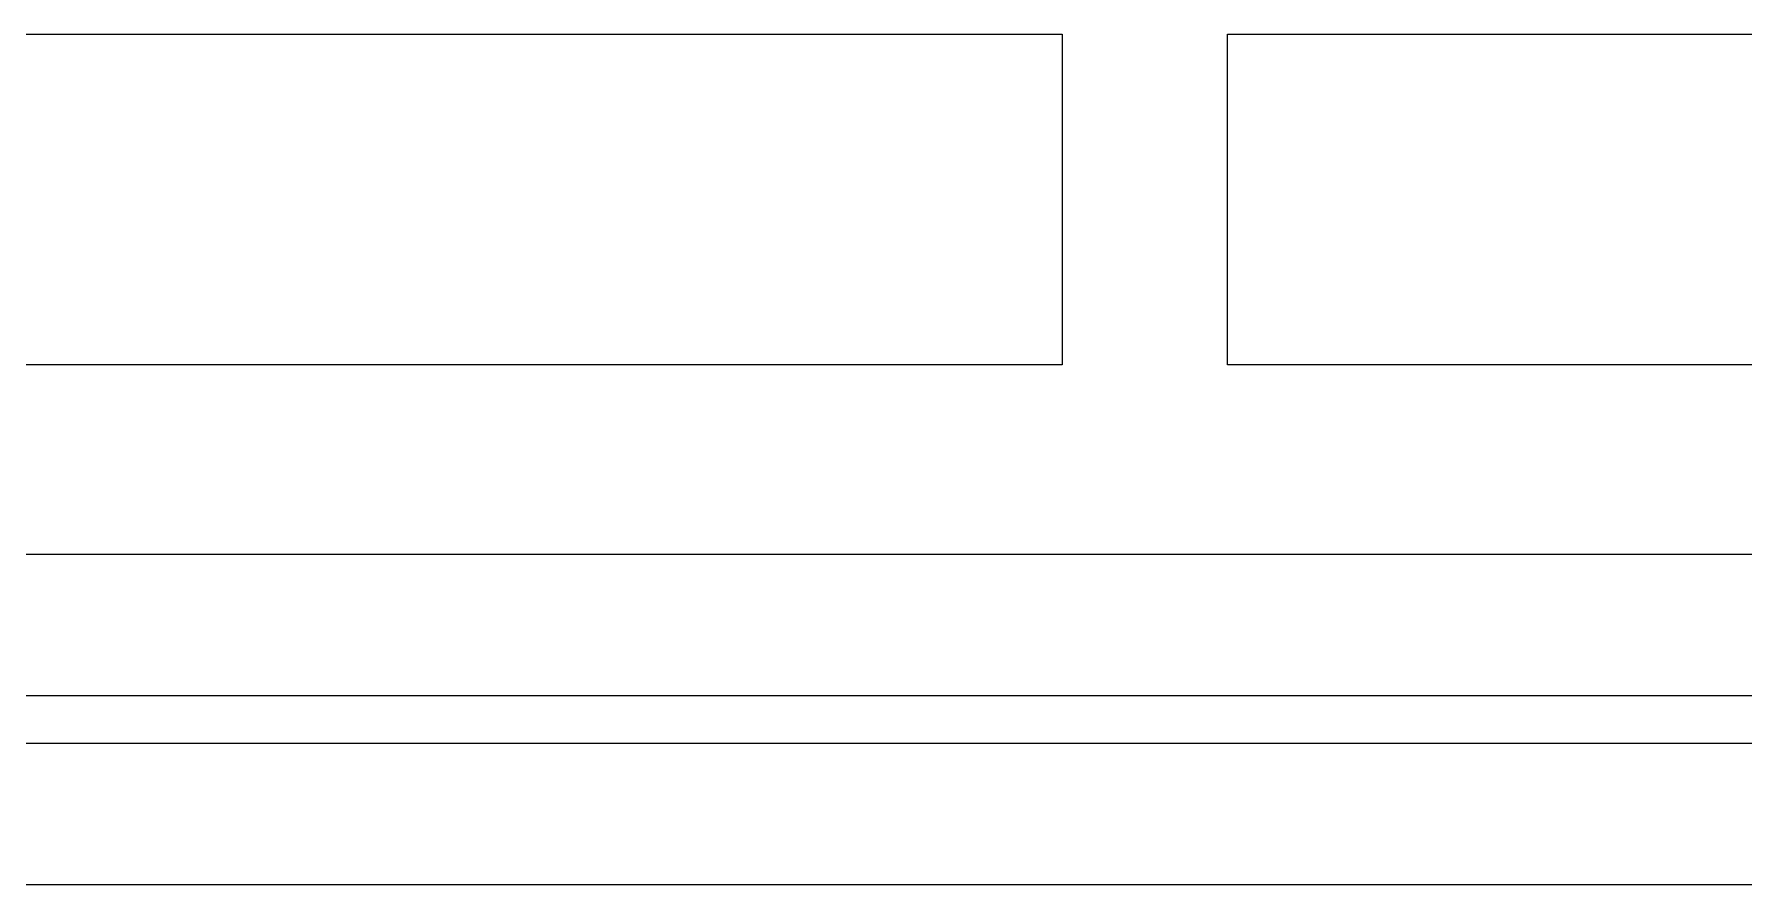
# Model space of a CAD drawing. Extents: x -25 to 122, y -49 to 104.
# Drawn here: x 9.17 to 27.6, y -11.21 to -2.04 of the extents above; entities that cross this region are included whole.
import ezdxf

# ---------------------------------------------------------------- set-up
doc = ezdxf.new("R2010")
doc.units = 0

msp = doc.modelspace()

# ---------------------------------------------------------------- linework, layer by layer
for p, q in [((0, -2.03799), (20.2526, -2.03799)), ((20.2526, -2.03799), (20.2526, -5.60449)), ((22.0359, -5.60449), (22.0359, -2.03799)), ((22.0359, -2.03799), (44.9634, -2.03799)), ((20.2526, -5.60449), (-3.5665, -5.60449)), ((44.9634, -5.60449), (22.0359, -5.60449)), ((-7.64249, -7.64249), (99.3525, -7.64249)), ((100.881, -9.17099), (-9.17099, -9.17099)), ((-9.6805, -9.6805), (101.39, -9.6805)), ((102.919, -11.209), (-11.209, -11.209))]:
    msp.add_line(p, q)

doc.saveas('drawing.dxf')
